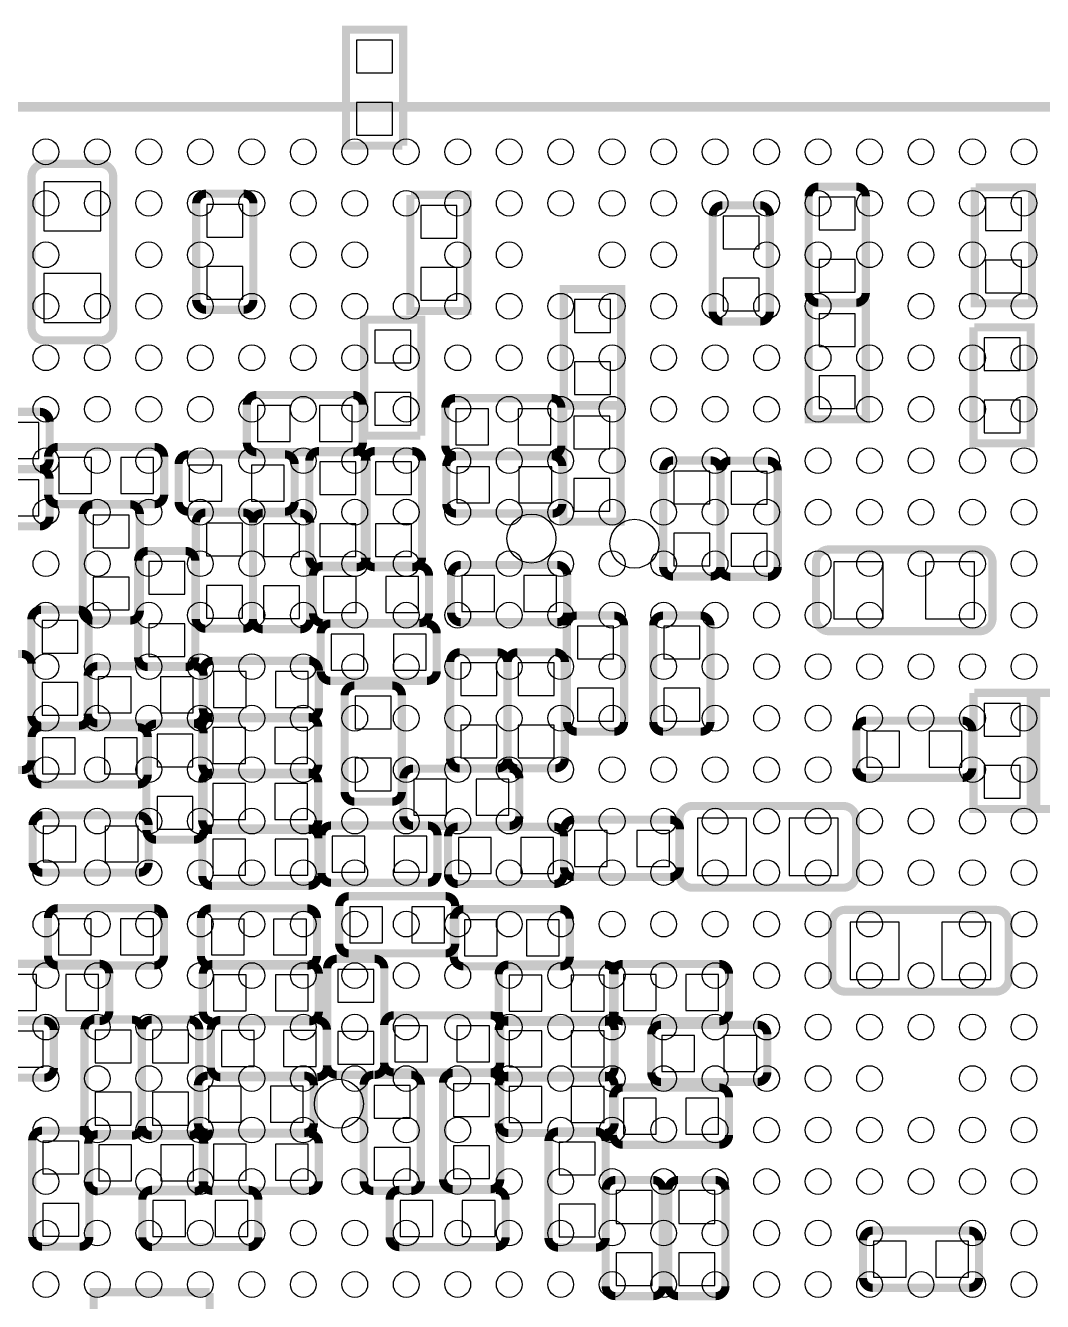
# Model space of a CAD drawing. Extents: x 0 to 70, y 0.5 to 55.5.
# Drawn here: x 28.96 to 44.76, y 19.44 to 39.26 of the extents above; entities that cross this region are included whole.
import ezdxf

# ---------------------------------------------------------------- set-up
doc = ezdxf.new("R2010")
doc.units = 0
for name, color, linetype in [('PG_SILKSCREEN_BOTTOM', 13, 'CONTINUOUS'), ('PG_SILKSCREEN_TOP', 253, 'CONTINUOUS'), ('PIN_BOTTOM', 13, 'CONTINUOUS'), ('PIN_TOP', 92, 'CONTINUOUS')]:
    doc.layers.add(name, color=color, linetype=linetype)

msp = doc.modelspace()

# ---------------------------------------------------------------- linework, layer by layer
at = {"layer": 'PG_SILKSCREEN_BOTTOM', "const_width": 0.127}
for points in [[(34.826677, 37.395302), (34.826677, 39.198702), (33.937677, 39.198702), (33.937677, 37.395302), (34.813977, 37.395302)], [(34.936684, 36.630991), (34.936684, 34.827591), (35.825684, 34.827591), (35.825684, 36.630991), (34.949384, 36.630991)], [(43.709031, 36.748923), (43.709031, 34.945523), (44.598031, 34.945523), (44.598031, 36.748923), (43.721731, 36.748923)], [(38.213182, 33.364322), (38.213182, 35.167722), (37.324182, 35.167722), (37.324182, 33.364322), (38.200482, 33.364322)], [(41.12707, 34.947555), (41.12707, 33.144155), (42.01607, 33.144155), (42.01607, 34.947555), (41.13977, 34.947555)], [(35.107905, 32.889114), (35.107905, 34.692514), (34.218905, 34.692514), (34.218905, 32.889114), (35.095205, 32.889114)], [(43.689016, 34.573464), (43.689016, 32.770064), (44.578016, 32.770064), (44.578016, 34.573464), (43.701716, 34.573464)], [(37.314175, 33.356347), (37.314175, 31.552947), (38.203175, 31.552947), (38.203175, 33.356347), (37.326875, 33.356347)], [(43.689016, 28.892957), (43.689016, 27.089557), (44.578016, 27.089557), (44.578016, 28.892957), (43.701716, 28.892957)], [(45.5549, 27.089557), (45.5549, 28.892957), (44.6659, 28.892957), (44.6659, 27.089557), (45.5422, 27.089557)], [(31.81952, 19.581343), (30.01612, 19.581343), (30.01612, 18.692343), (31.81952, 18.692343), (31.81952, 19.568643)]]:
    msp.add_lwpolyline(points, dxfattribs=at)
for points in [[(29.050691, 36.912804), (29.050691, 34.569603, 0.414215), (29.250691, 34.369604), (30.120692, 34.369604, 0.414203), (30.320691, 34.569603), (30.320691, 36.912804, 0.41421), (30.120692, 37.112804), (29.250691, 37.112804, 0.414222), (29.050691, 36.912804)], [(32.498843, 34.99546), (32.498843, 35.543947), (32.498843, 35.950347), (32.498843, 36.49886, 0.414218), (32.34883, 36.648847), (31.75983, 36.648847, 0.414188), (31.609843, 36.49886), (31.609843, 34.99546, 0.414207), (31.75983, 34.845447), (32.34883, 34.845447, 0.414237), (32.498843, 34.99546)], [(41.12707, 36.608944), (41.12707, 36.060431), (41.12707, 35.654031), (41.12707, 35.105543, 0.414251), (41.277083, 34.955531), (41.866083, 34.955531, 0.414204), (42.01607, 35.105543), (42.01607, 36.608944, 0.414174), (41.866083, 36.758931), (41.277083, 36.758931, 0.414221), (41.12707, 36.608944)], [(40.525217, 34.814078), (40.525217, 35.362591), (40.525217, 35.768991), (40.525217, 36.317479, 0.414244), (40.375205, 36.467491), (39.786204, 36.467491, 0.414211), (39.636217, 36.317479), (39.636217, 34.814078, 0.414181), (39.786204, 34.664091), (40.375205, 34.664091, 0.414214), (40.525217, 34.814078)], [(32.546544, 32.631913), (33.095032, 32.631913), (33.501432, 32.631913), (34.049945, 32.631913, 0.414187), (34.199932, 32.7819), (34.199932, 33.370901, 0.41421), (34.049945, 33.520913), (32.546544, 33.520913, 0.414238), (32.396532, 33.370901), (32.396532, 32.7819, 0.414215), (32.546544, 32.631913)], [(35.631247, 32.583374), (36.17976, 32.583374), (36.58616, 32.583374), (37.134648, 32.583374, 0.414214), (37.28466, 32.733386), (37.28466, 33.322387, 0.414214), (37.134648, 33.472374), (35.631247, 33.472374, 0.414193), (35.48126, 33.322387), (35.48126, 32.733386, 0.414164), (35.631247, 32.583374)], [(27.678507, 32.369811), (28.22702, 32.369811), (28.63342, 32.369811), (29.181908, 32.369811, 0.41422), (29.33192, 32.519798), (29.33192, 33.108798, 0.414239), (29.181908, 33.258811), (27.678507, 33.258811, 0.414205), (27.52852, 33.108798), (27.52852, 32.519798, 0.414186), (27.678507, 32.369811)], [(30.961889, 32.713676), (30.413376, 32.713676), (30.006976, 32.713676), (29.458488, 32.713676, 0.414206), (29.308476, 32.563689), (29.308476, 31.974688, 0.414241), (29.458488, 31.824676), (30.961889, 31.824676, 0.414218), (31.111876, 31.974688), (31.111876, 32.563689, 0.414183), (30.961889, 32.713676)], [(32.990561, 32.597598), (32.442074, 32.597598), (32.035674, 32.597598), (31.487161, 32.597598, 0.414214), (31.337174, 32.447586), (31.337174, 31.858585, 0.414177), (31.487161, 31.708598), (32.990561, 31.708598, 0.414211), (33.140574, 31.858585), (33.140574, 32.447586, 0.414248), (32.990561, 32.597598)], [(34.255964, 30.995747), (34.255964, 31.54426), (34.255964, 31.95066), (34.255964, 32.499148, 0.41424), (34.105952, 32.64916), (33.516951, 32.64916, 0.414201), (33.366964, 32.499148), (33.366964, 30.995747, 0.414185), (33.516951, 30.84576), (34.105952, 30.84576, 0.414223), (34.255964, 30.995747)], [(35.119894, 30.995747), (35.119894, 31.54426), (35.119894, 31.95066), (35.119894, 32.499148, 0.41423), (34.969882, 32.64916), (34.380881, 32.64916, 0.414212), (34.230894, 32.499148), (34.230894, 30.995747, 0.414195), (34.380881, 30.84576), (34.969882, 30.84576, 0.414213), (35.119894, 30.995747)], [(35.645928, 31.679896), (36.194441, 31.679896), (36.600841, 31.679896), (37.149329, 31.679896, 0.414207), (37.299341, 31.829883), (37.299341, 32.418884, 0.414237), (37.149329, 32.568896), (35.645928, 32.568896, 0.414218), (35.495941, 32.418884), (35.495941, 31.829883, 0.414188), (35.645928, 31.679896)], [(39.756309, 30.851094), (39.756309, 31.399582), (39.756309, 31.805982), (39.756309, 32.354469, 0.414258), (39.606296, 32.504482), (39.017296, 32.504482, 0.414216), (38.867309, 32.354469), (38.867309, 30.851094, 0.414216), (39.017296, 30.701082), (39.606296, 30.701082, 0.414258), (39.756309, 30.851094)], [(40.647569, 30.84637), (40.647569, 31.394857), (40.647569, 31.801257), (40.647569, 32.349745, 0.41422), (40.497582, 32.499757), (39.908582, 32.499757, 0.414254), (39.758569, 32.349745), (39.758569, 30.84637, 0.414254), (39.908582, 30.696357), (40.497582, 30.696357, 0.41422), (40.647569, 30.84637)], [(27.678507, 31.479998), (28.22702, 31.479998), (28.63342, 31.479998), (29.181908, 31.479998, 0.414246), (29.33192, 31.63001), (29.33192, 32.219011, 0.414213), (29.181908, 32.368998), (27.678507, 32.368998, 0.414179), (27.52852, 32.219011), (27.52852, 31.63001, 0.414212), (27.678507, 31.479998)], [(29.845356, 31.671082), (29.845356, 31.122595), (29.845356, 30.716195), (29.845356, 30.167682, 0.414186), (29.995343, 30.017695), (30.584343, 30.017695, 0.414214), (30.734356, 30.167682), (30.734356, 31.671082, 0.414239), (30.584343, 31.821095), (29.995343, 31.821095, 0.41421), (29.845356, 31.671082)], [(31.604102, 31.543473), (31.604102, 30.99496), (31.604102, 30.58856), (31.604102, 30.040072, 0.414235), (31.754115, 29.89006), (32.343115, 29.89006, 0.414207), (32.493102, 30.040072), (32.493102, 31.543473, 0.41419), (32.343115, 31.69346), (31.754115, 31.69346, 0.414218), (31.604102, 31.543473)], [(32.491629, 31.535853), (32.491629, 30.98734), (32.491629, 30.58094), (32.491629, 30.032452, 0.414201), (32.641616, 29.88244), (33.230617, 29.88244, 0.414241), (33.380629, 30.032452), (33.380629, 31.535853, 0.414224), (33.230617, 31.68584), (32.641616, 31.68584, 0.414184), (32.491629, 31.535853)], [(30.706949, 30.947868), (30.706949, 30.399355), (30.706949, 29.992955), (30.706949, 29.444467, 0.414204), (30.856936, 29.294455), (31.445937, 29.294455, 0.414244), (31.595949, 29.444467), (31.595949, 30.947868, 0.414221), (31.445937, 31.097855), (30.856936, 31.097855, 0.414181), (30.706949, 30.947868)], [(41.44198, 29.850969), (43.78518, 29.850969, 0.414214), (43.98518, 30.050969), (43.98518, 30.920969, 0.414211), (43.78518, 31.120969), (41.44198, 31.120969, 0.414211), (41.24198, 30.920969), (41.24198, 30.050969, 0.414214), (41.44198, 29.850969)], [(33.574634, 29.977537), (34.123122, 29.977537), (34.529522, 29.977537), (35.078035, 29.977537, 0.414207), (35.228022, 30.12755), (35.228022, 30.71655, 0.41417), (35.078035, 30.866537), (33.574634, 30.866537, 0.414218), (33.424622, 30.71655), (33.424622, 30.12755, 0.414255), (33.574634, 29.977537)], [(35.720503, 29.990567), (36.26899, 29.990567), (36.67539, 29.990567), (37.223903, 29.990567, 0.414213), (37.37389, 30.14058), (37.37389, 30.72958, 0.41417), (37.223903, 30.879567), (35.720503, 30.879567, 0.414212), (35.57049, 30.72958), (35.57049, 30.14058, 0.414255), (35.720503, 29.990567)], [(29.937761, 28.53116), (29.937761, 29.079647), (29.937761, 29.486047), (29.937761, 30.03456, 0.414183), (29.787774, 30.184547), (29.198773, 30.184547, 0.414215), (29.048761, 30.03456), (29.048761, 28.53116, 0.414242), (29.198773, 28.381147), (29.787774, 28.381147, 0.41421), (29.937761, 28.53116)], [(37.370563, 29.943882), (37.370563, 29.395369), (37.370563, 28.988969), (37.370563, 28.440482, 0.414256), (37.520575, 28.290469), (38.109576, 28.290469, 0.414213), (38.259563, 28.440482), (38.259563, 29.943882, 0.414169), (38.109576, 30.093869), (37.520575, 30.093869, 0.414212), (37.370563, 29.943882)], [(39.601572, 28.440456), (39.601572, 28.988969), (39.601572, 29.395369), (39.601572, 29.943857, 0.414254), (39.451559, 30.093869), (38.862559, 30.093869, 0.414207), (38.712572, 29.943857), (38.712572, 28.440456, 0.41417), (38.862559, 28.290469), (39.451559, 28.290469, 0.414217), (39.601572, 28.440456)], [(35.19772, 29.969003), (34.649207, 29.969003), (34.242807, 29.969003), (33.694319, 29.969003, 0.414255), (33.544307, 29.81899), (33.544307, 29.22999, 0.414214), (33.694319, 29.080003), (35.19772, 29.080003, 0.41417), (35.347707, 29.22999), (35.347707, 29.81899, 0.414211), (35.19772, 29.969003)], [(29.050869, 27.84409), (29.050869, 28.392603), (29.050869, 28.799003), (29.050869, 29.34749, 0.414211), (28.900882, 29.497503), (28.311881, 29.497503, 0.41423), (28.161869, 29.34749), (28.161869, 27.84409, 0.414213), (28.311881, 27.694103), (28.900882, 27.694103, 0.414195), (29.050869, 27.84409)], [(35.55586, 29.373449), (35.55586, 28.824936), (35.55586, 28.418536), (35.55586, 27.870048, 0.414247), (35.705872, 27.720036), (36.294873, 27.720036, 0.414222), (36.44486, 27.870048), (36.44486, 29.373449, 0.414178), (36.294873, 29.523436), (35.705872, 29.523436, 0.414203), (35.55586, 29.373449)], [(36.450702, 29.373449), (36.450702, 28.824936), (36.450702, 28.418536), (36.450702, 27.870048, 0.414249), (36.600714, 27.720036), (37.189715, 27.720036, 0.41422), (37.339702, 27.870048), (37.339702, 29.373449, 0.414176), (37.189715, 29.523436), (36.600714, 29.523436, 0.414205), (36.450702, 29.373449)], [(30.073905, 28.419146), (30.622418, 28.419146), (31.028818, 28.419146), (31.577305, 28.419146, 0.414214), (31.727318, 28.569133), (31.727318, 29.158133, 0.414233), (31.577305, 29.308146), (30.073905, 29.308146, 0.414211), (29.923918, 29.158133), (29.923918, 28.569133, 0.414192), (30.073905, 28.419146)], [(31.863055, 28.500502), (32.411568, 28.500502), (32.817968, 28.500502), (33.366456, 28.500502, 0.414252), (33.516468, 28.650514), (33.516468, 29.239515, 0.41421), (33.366456, 29.389502), (31.863055, 29.389502, 0.414172), (31.713068, 29.239515), (31.713068, 28.650514, 0.414215), (31.863055, 28.500502)], [(33.917128, 28.856838), (33.917128, 28.308351), (33.917128, 27.901951), (33.917128, 27.353438, 0.414212), (34.06714, 27.203451), (34.656141, 27.203451, 0.414174), (34.806128, 27.353438), (34.806128, 28.856838, 0.414212), (34.656141, 29.006851), (34.06714, 29.006851, 0.414255), (33.917128, 28.856838)], [(31.853048, 27.628977), (32.401561, 27.628977), (32.807961, 27.628977), (33.356448, 27.628977, 0.414215), (33.506461, 27.778964), (33.506461, 28.367965, 0.414247), (33.356448, 28.517977), (31.853048, 28.517977, 0.41421), (31.703061, 28.367965), (31.703061, 27.778964, 0.414178), (31.853048, 27.628977)], [(29.203929, 27.470202), (29.752442, 27.470202), (30.158842, 27.470202), (30.70733, 27.470202, 0.414216), (30.857342, 27.620189), (30.857342, 28.209189, 0.414246), (30.70733, 28.359202), (29.203929, 28.359202, 0.414209), (29.053942, 28.209189), (29.053942, 27.620189, 0.414178), (29.203929, 27.470202)], [(31.725057, 26.761186), (31.725057, 27.309699), (31.725057, 27.716099), (31.725057, 28.264587, 0.414249), (31.575045, 28.414599), (30.986044, 28.414599, 0.414208), (30.836057, 28.264587), (30.836057, 26.761186, 0.414176), (30.986044, 26.611199), (31.575045, 26.611199, 0.414216), (31.725057, 26.761186)], [(42.017544, 27.572564), (42.566057, 27.572564), (42.972457, 27.572564), (43.520944, 27.572564, 0.414248), (43.670957, 27.722576), (43.670957, 28.311577, 0.414224), (43.520944, 28.461564), (42.017544, 28.461564, 0.414177), (41.867557, 28.311577), (41.867557, 27.722576, 0.414201), (42.017544, 27.572564)], [(34.978315, 26.827074), (35.526828, 26.827074), (35.933228, 26.827074), (36.481715, 26.827074, 0.414209), (36.631728, 26.977061), (36.631728, 27.566061, 0.414253), (36.481715, 27.716074), (34.978315, 27.716074, 0.414216), (34.828328, 27.566061), (34.828328, 26.977061, 0.414172), (34.978315, 26.827074)], [(31.853048, 26.762481), (32.401561, 26.762481), (32.807961, 26.762481), (33.356448, 26.762481, 0.41424), (33.506461, 26.912494), (33.506461, 27.501494, 0.414222), (33.356448, 27.651481), (31.853048, 27.651481, 0.414185), (31.703061, 27.501494), (31.703061, 26.912494, 0.414203), (31.853048, 26.762481)], [(39.321384, 25.865125), (41.664585, 25.865125, 0.414221), (41.864585, 26.065124), (41.864585, 26.935125, 0.414198), (41.664585, 27.135125), (39.321384, 27.135125, 0.414204), (39.121385, 26.935125), (39.121385, 26.065124, 0.414227), (39.321384, 25.865125)], [(30.720868, 26.988872), (30.172355, 26.988872), (29.765955, 26.988872), (29.217468, 26.988872, 0.414236), (29.067455, 26.838859), (29.067455, 26.249859, 0.414211), (29.217468, 26.099872), (30.720868, 26.099872, 0.414188), (30.870855, 26.249859), (30.870855, 26.838859, 0.414214), (30.720868, 26.988872)], [(38.979221, 26.921536), (38.430733, 26.921536), (38.024333, 26.921536), (37.47582, 26.921536, 0.414215), (37.325833, 26.771524), (37.325833, 26.182523, 0.414187), (37.47582, 26.032536), (38.979221, 26.032536, 0.41421), (39.129233, 26.182523), (39.129233, 26.771524, 0.414238), (38.979221, 26.921536)], [(31.855131, 25.895503), (32.403618, 25.895503), (32.810018, 25.895503), (33.358531, 25.895503, 0.414164), (33.508518, 26.045516), (33.508518, 26.634516, 0.414183), (33.358531, 26.784503), (31.855131, 26.784503, 0.414224), (31.705118, 26.634516), (31.705118, 26.045516, 0.414214), (31.855131, 25.895503)], [(33.706486, 25.942569), (34.254973, 25.942569), (34.661373, 25.942569), (35.209886, 25.942569, 0.414203), (35.359873, 26.092582), (35.359873, 26.681582, 0.414175), (35.209886, 26.831569), (33.706486, 26.831569, 0.414222), (33.556473, 26.681582), (33.556473, 26.092582, 0.41425), (33.706486, 25.942569)], [(37.176481, 26.812697), (36.627968, 26.812697), (36.221568, 26.812697), (35.673081, 26.812697, 0.414212), (35.523068, 26.66271), (35.523068, 26.07371, 0.41425), (35.673081, 25.923697), (37.176481, 25.923697, 0.414213), (37.326468, 26.07371), (37.326468, 26.66271, 0.414175), (37.176481, 26.812697)], [(35.485197, 25.733705), (34.936684, 25.733705), (34.530284, 25.733705), (33.981796, 25.733705, 0.414255), (33.831784, 25.583693), (33.831784, 24.994692, 0.414207), (33.981796, 24.844705), (35.485197, 24.844705, 0.41417), (35.635184, 24.994692), (35.635184, 25.583693, 0.414218), (35.485197, 25.733705)], [(30.959069, 25.546787), (30.410556, 25.546787), (30.004156, 25.546787), (29.455669, 25.546787, 0.414202), (29.305656, 25.3968), (29.305656, 24.807799, 0.414246), (29.455669, 24.657787), (30.959069, 24.657787, 0.414223), (31.109056, 24.807799), (31.109056, 25.3968, 0.414179), (30.959069, 25.546787)], [(31.833236, 24.655297), (32.381749, 24.655297), (32.788149, 24.655297), (33.336636, 24.655297, 0.414203), (33.486649, 24.805284), (33.486649, 25.394285, 0.414244), (33.336636, 25.544297), (31.833236, 25.544297, 0.414222), (31.683249, 25.394285), (31.683249, 24.805284, 0.414181), (31.833236, 24.655297)], [(35.762717, 24.643334), (36.31123, 24.643334), (36.71763, 24.643334), (37.266118, 24.643334, 0.414237), (37.41613, 24.793346), (37.41613, 25.382347, 0.41422), (37.266118, 25.532334), (35.762717, 25.532334, 0.414188), (35.61273, 25.382347), (35.61273, 24.793346, 0.414205), (35.762717, 24.643334)], [(41.693516, 24.25126), (44.036717, 24.25126, 0.414228), (44.236716, 24.451259), (44.236716, 25.32126, 0.414212), (44.036717, 25.52126), (41.693516, 25.52126, 0.414197), (41.493516, 25.32126), (41.493516, 24.451259, 0.414213), (41.693516, 24.25126)], [(33.644484, 24.611127), (33.644484, 24.062639), (33.644484, 23.656239), (33.644484, 23.107726, 0.414203), (33.794497, 22.957739), (34.383497, 22.957739, 0.414174), (34.533484, 23.107726), (34.533484, 24.611127, 0.414222), (34.383497, 24.761139), (33.794497, 24.761139, 0.414251), (33.644484, 24.611127)], [(28.605404, 23.793729), (29.153917, 23.793729), (29.560317, 23.793729), (30.108804, 23.793729, 0.414248), (30.258817, 23.943742), (30.258817, 24.532717, 0.414248), (30.108804, 24.682729), (28.605404, 24.682729, 0.414226), (28.455417, 24.532717), (28.455417, 23.943742, 0.414227), (28.605404, 23.793729)], [(33.366278, 24.67864), (32.817765, 24.67864), (32.411365, 24.67864), (31.862878, 24.67864, 0.414238), (31.712865, 24.528628), (31.712865, 23.939627, 0.414209), (31.862878, 23.78964), (33.366278, 23.78964, 0.414187), (33.516265, 23.939627), (33.516265, 24.528628, 0.414216), (33.366278, 24.67864)], [(36.459287, 23.782122), (37.0078, 23.782122), (37.4142, 23.782122), (37.962688, 23.782122, 0.41425), (38.1127, 23.932134), (38.1127, 24.521135, 0.414205), (37.962688, 24.671122), (36.459287, 24.671122, 0.414175), (36.3093, 24.521135), (36.3093, 23.932134, 0.41422), (36.459287, 23.782122)], [(38.237287, 23.791621), (38.7858, 23.791621), (39.1922, 23.791621), (39.740688, 23.791621, 0.41421), (39.8907, 23.941608), (39.8907, 24.530609, 0.414232), (39.740688, 24.680621), (38.237287, 24.680621, 0.414215), (38.0873, 24.530609), (38.0873, 23.941608, 0.414193), (38.237287, 23.791621)], [(29.247871, 23.80234), (28.699358, 23.80234), (28.292958, 23.80234), (27.744471, 23.80234, 0.414245), (27.594458, 23.652328), (27.594458, 23.063327, 0.414197), (27.744471, 22.91334), (29.247871, 22.91334, 0.41418), (29.397858, 23.063327), (29.397858, 23.652328, 0.414228), (29.247871, 23.80234)], [(29.874362, 23.666425), (29.874362, 23.117912), (29.874362, 22.711512), (29.874362, 22.163024, 0.414207), (30.024349, 22.013012), (30.61335, 22.013012, 0.414241), (30.763362, 22.163024), (30.763362, 23.666425, 0.414218), (30.61335, 23.816412), (30.024349, 23.816412, 0.414184), (29.874362, 23.666425)], [(30.76768, 23.666425), (30.76768, 23.117912), (30.76768, 22.711512), (30.76768, 22.163024, 0.414213), (30.917667, 22.013012), (31.506668, 22.013012, 0.414234), (31.65668, 22.163024), (31.65668, 23.666425, 0.414212), (31.506668, 23.816412), (30.917667, 23.816412, 0.41419), (30.76768, 23.666425)], [(31.986804, 22.921773), (32.535317, 22.921773), (32.941717, 22.921773), (33.490205, 22.921773, 0.414208), (33.640217, 23.07176), (33.640217, 23.66076, 0.414239), (33.490205, 23.810773), (31.986804, 23.810773, 0.414217), (31.836817, 23.66076), (31.836817, 23.07176, 0.414186), (31.986804, 22.921773)], [(36.18451, 23.883468), (35.635997, 23.883468), (35.229597, 23.883468), (34.681109, 23.883468, 0.414244), (34.531097, 23.733455), (34.531097, 23.144455, 0.41421), (34.681109, 22.994468), (36.18451, 22.994468, 0.41418), (36.334497, 23.144455), (36.334497, 23.733455, 0.414214), (36.18451, 23.883468)], [(36.459287, 22.917582), (37.0078, 22.917582), (37.4142, 22.917582), (37.962688, 22.917582, 0.414208), (38.1127, 23.067569), (38.1127, 23.656569, 0.414247), (37.962688, 23.806582), (36.459287, 23.806582, 0.414217), (36.3093, 23.656569), (36.3093, 23.067569, 0.414178), (36.459287, 22.917582)], [(38.831469, 22.847046), (39.379957, 22.847046), (39.786357, 22.847046), (40.334844, 22.847046, 0.414262), (40.484857, 22.997058), (40.484857, 23.586034, 0.414262), (40.334844, 23.736046), (38.831469, 23.736046, 0.414262), (38.681457, 23.586034), (38.681457, 22.997058, 0.414262), (38.831469, 22.847046)], [(31.785687, 22.056141), (32.3342, 22.056141), (32.7406, 22.056141), (33.289088, 22.056141, 0.414236), (33.4391, 22.206153), (33.4391, 22.795154, 0.414205), (33.289088, 22.945141), (31.785687, 22.945141, 0.414188), (31.6357, 22.795154), (31.6357, 22.206153, 0.41422), (31.785687, 22.056141)], [(35.101809, 21.304326), (35.101809, 21.852839), (35.101809, 22.259239), (35.101809, 22.807727, 0.41424), (34.951797, 22.957739), (34.362796, 22.957739, 0.414215), (34.212809, 22.807727), (34.212809, 21.304326, 0.414185), (34.362796, 21.154339), (34.951797, 21.154339, 0.41421), (35.101809, 21.304326)], [(35.445624, 22.835692), (35.445624, 22.287179), (35.445624, 21.880779), (35.445624, 21.332292, 0.414213), (35.595611, 21.182279), (36.184611, 21.182279, 0.414241), (36.334624, 21.332292), (36.334624, 22.835692, 0.414212), (36.184611, 22.985679), (35.595611, 22.985679, 0.414183), (35.445624, 22.835692)], [(36.459287, 22.053448), (37.0078, 22.053448), (37.4142, 22.053448), (37.962688, 22.053448, 0.414244), (38.1127, 22.203461), (38.1127, 22.792461, 0.41421), (37.962688, 22.942448), (36.459287, 22.942448, 0.41418), (36.3093, 22.792461), (36.3093, 22.203461, 0.414214), (36.459287, 22.053448)], [(38.237287, 21.87161), (38.7858, 21.87161), (39.1922, 21.87161), (39.740688, 21.87161, 0.414197), (39.8907, 22.021597), (39.8907, 22.610597, 0.414244), (39.740688, 22.76061), (38.237287, 22.76061, 0.414227), (38.0873, 22.610597), (38.0873, 22.021597, 0.41418), (38.237287, 21.87161)], [(29.061334, 21.940291), (29.061334, 21.391778), (29.061334, 20.985378), (29.061334, 20.436891, 0.414208), (29.211321, 20.286878), (29.800321, 20.286878, 0.414234), (29.950334, 20.436891), (29.950334, 21.940291, 0.414217), (29.800321, 22.090278), (29.211321, 22.090278, 0.414191), (29.061334, 21.940291)], [(31.584621, 22.036227), (31.036108, 22.036227), (30.629708, 22.036227), (30.08122, 22.036227, 0.414241), (29.931208, 21.886215), (29.931208, 21.297214, 0.414221), (30.08122, 21.147227), (31.584621, 21.147227, 0.414184), (31.734608, 21.297214), (31.734608, 21.886215, 0.414204), (31.584621, 22.036227)], [(31.861887, 21.154746), (32.4104, 21.154746), (32.8168, 21.154746), (33.365288, 21.154746, 0.414206), (33.5153, 21.304733), (33.5153, 21.893733, 0.414236), (33.365288, 22.043746), (31.861887, 22.043746, 0.414219), (31.7119, 21.893733), (31.7119, 21.304733, 0.414189), (31.861887, 21.154746)], [(37.083975, 21.928099), (37.083975, 21.379586), (37.083975, 20.973186), (37.083975, 20.424699, 0.414243), (37.233987, 20.274686), (37.822988, 20.274686, 0.414198), (37.972975, 20.424699), (37.972975, 21.928099, 0.414182), (37.822988, 22.078086), (37.233987, 22.078086, 0.414226), (37.083975, 21.928099)], [(30.922112, 20.2819), (31.4706, 20.2819), (31.877, 20.2819), (32.425488, 20.2819, 0.414262), (32.5755, 20.431912), (32.5755, 21.020888, 0.414262), (32.425488, 21.1709), (30.922112, 21.1709, 0.414262), (30.7721, 21.020888), (30.7721, 20.431912, 0.414262), (30.922112, 20.2819)], [(34.765285, 20.28124), (35.313772, 20.28124), (35.720172, 20.28124), (36.26866, 20.28124, 0.414262), (36.418672, 20.431252), (36.418672, 21.020227, 0.414262), (36.26866, 21.17024), (34.765285, 21.17024, 0.414262), (34.615272, 21.020227), (34.615272, 20.431252, 0.414262), (34.765285, 20.28124)], [(37.973254, 21.173288), (37.973254, 20.6248), (37.973254, 20.2184), (37.973254, 19.669912, 0.414262), (38.123266, 19.5199), (38.712242, 19.5199, 0.414262), (38.862254, 19.669912), (38.862254, 21.173288, 0.414262), (38.712242, 21.3233), (38.123266, 21.3233, 0.414262), (37.973254, 21.173288)], [(38.945642, 21.173313), (38.945642, 20.6248), (38.945642, 20.2184), (38.945642, 19.669912, 0.414233), (39.095655, 19.5199), (39.684655, 19.5199, 0.414209), (39.834642, 19.669912), (39.834642, 21.173313, 0.414192), (39.684655, 21.3233), (39.095655, 21.3233, 0.414216), (38.945642, 21.173313)], [(42.12209, 19.64911), (42.670578, 19.64911), (43.076978, 19.64911), (43.625465, 19.64911, 0.414252), (43.775478, 19.799122), (43.775478, 20.388123, 0.414223), (43.625465, 20.53811), (42.12209, 20.53811, 0.414223), (41.972078, 20.388123), (41.972078, 19.799122, 0.414252), (42.12209, 19.64911)]]:
    msp.add_lwpolyline(points, format="xyb", dxfattribs=at)
at = {"layer": 'PG_SILKSCREEN_TOP', "const_width": 0.150012}
msp.add_lwpolyline([(45.174205, 38.000102), (22.1742, 38.000102), (22.1742, 15.000097), (45.174205, 15.000097), (45.174205, 38.000102)], dxfattribs=at)
at = {"layer": 'PIN_BOTTOM'}
for points in [[(34.102777, 38.525602), (34.661577, 38.525602), (34.661577, 39.033602), (34.102777, 39.033602)], [(34.102777, 37.560402), (34.661577, 37.560402), (34.661577, 38.068402), (34.102777, 38.068402)], [(30.130191, 36.833404), (29.241191, 36.833404), (29.241191, 36.071404), (30.130191, 36.071404)], [(31.774943, 35.975747), (32.333743, 35.975747), (32.333743, 36.483747), (31.774943, 36.483747)], [(41.85097, 36.593831), (41.29217, 36.593831), (41.29217, 36.085831), (41.85097, 36.085831)], [(44.432931, 36.583823), (43.874131, 36.583823), (43.874131, 36.075823), (44.432931, 36.075823)], [(35.660584, 36.465891), (35.101784, 36.465891), (35.101784, 35.957891), (35.660584, 35.957891)], [(39.801317, 35.794391), (40.360117, 35.794391), (40.360117, 36.302391), (39.801317, 36.302391)], [(31.774943, 35.010547), (32.333743, 35.010547), (32.333743, 35.518547), (31.774943, 35.518547)], [(35.660584, 35.500691), (35.101784, 35.500691), (35.101784, 34.992691), (35.660584, 34.992691)], [(41.85097, 35.628631), (41.29217, 35.628631), (41.29217, 35.120631), (41.85097, 35.120631)], [(44.432931, 35.618623), (43.874131, 35.618623), (43.874131, 35.110623), (44.432931, 35.110623)], [(30.130191, 35.411004), (29.241191, 35.411004), (29.241191, 34.649004), (30.130191, 34.649004)], [(39.801317, 34.829191), (40.360117, 34.829191), (40.360117, 35.337191), (39.801317, 35.337191)], [(37.489282, 34.494622), (38.048082, 34.494622), (38.048082, 35.002622), (37.489282, 35.002622)], [(41.85097, 34.782455), (41.29217, 34.782455), (41.29217, 34.274455), (41.85097, 34.274455)], [(34.384005, 34.019414), (34.942805, 34.019414), (34.942805, 34.527414), (34.384005, 34.527414)], [(44.412916, 34.408364), (43.854116, 34.408364), (43.854116, 33.900364), (44.412916, 33.900364)], [(37.489282, 33.529422), (38.048082, 33.529422), (38.048082, 34.037422), (37.489282, 34.037422)], [(41.85097, 33.817255), (41.29217, 33.817255), (41.29217, 33.309255), (41.85097, 33.309255)], [(34.384005, 33.054214), (34.942805, 33.054214), (34.942805, 33.562214), (34.384005, 33.562214)], [(32.561632, 33.355813), (32.561632, 32.797013), (33.069632, 32.797013), (33.069632, 33.355813)], [(33.526832, 33.355813), (33.526832, 32.797013), (34.034832, 32.797013), (34.034832, 33.355813)], [(44.412916, 33.443164), (43.854116, 33.443164), (43.854116, 32.935164), (44.412916, 32.935164)], [(35.64636, 33.307274), (35.64636, 32.748474), (36.15436, 32.748474), (36.15436, 33.307274)], [(36.61156, 33.307274), (36.61156, 32.748474), (37.11956, 32.748474), (37.11956, 33.307274)], [(38.038075, 33.191247), (37.479275, 33.191247), (37.479275, 32.683247), (38.038075, 32.683247)], [(28.65882, 33.093711), (28.65882, 32.534911), (29.16682, 32.534911), (29.16682, 33.093711)], [(29.981576, 31.989776), (29.981576, 32.548576), (29.473576, 32.548576), (29.473576, 31.989776)], [(30.946776, 31.989776), (30.946776, 32.548576), (30.438776, 32.548576), (30.438776, 31.989776)], [(32.010274, 31.873698), (32.010274, 32.432498), (31.502274, 32.432498), (31.502274, 31.873698)], [(32.975474, 31.873698), (32.975474, 32.432498), (32.467474, 32.432498), (32.467474, 31.873698)], [(33.532064, 31.97606), (34.090864, 31.97606), (34.090864, 32.48406), (33.532064, 32.48406)], [(34.395994, 31.97606), (34.954794, 31.97606), (34.954794, 32.48406), (34.395994, 32.48406)], [(35.661041, 32.403796), (35.661041, 31.844996), (36.169041, 31.844996), (36.169041, 32.403796)], [(36.626241, 32.403796), (36.626241, 31.844996), (37.134241, 31.844996), (37.134241, 32.403796)], [(39.032409, 31.831382), (39.591209, 31.831382), (39.591209, 32.339382), (39.032409, 32.339382)], [(39.923669, 31.826657), (40.482469, 31.826657), (40.482469, 32.334657), (39.923669, 32.334657)], [(28.65882, 32.203898), (28.65882, 31.645098), (29.16682, 31.645098), (29.16682, 32.203898)], [(38.038075, 32.226047), (37.479275, 32.226047), (37.479275, 31.718047), (38.038075, 31.718047)], [(30.569256, 31.655995), (30.010456, 31.655995), (30.010456, 31.147995), (30.569256, 31.147995)], [(32.328002, 31.52836), (31.769202, 31.52836), (31.769202, 31.02036), (32.328002, 31.02036)], [(33.215529, 31.52074), (32.656729, 31.52074), (32.656729, 31.01274), (33.215529, 31.01274)], [(33.532064, 31.01086), (34.090864, 31.01086), (34.090864, 31.51886), (33.532064, 31.51886)], [(34.395994, 31.01086), (34.954794, 31.01086), (34.954794, 31.51886), (34.395994, 31.51886)], [(39.032409, 30.866182), (39.591209, 30.866182), (39.591209, 31.374182), (39.032409, 31.374182)], [(39.923669, 30.861457), (40.482469, 30.861457), (40.482469, 31.369457), (39.923669, 31.369457)], [(31.430849, 30.932755), (30.872049, 30.932755), (30.872049, 30.424755), (31.430849, 30.424755)], [(41.52138, 30.930469), (41.52138, 30.041469), (42.28338, 30.041469), (42.28338, 30.930469)], [(42.94378, 30.930469), (42.94378, 30.041469), (43.70578, 30.041469), (43.70578, 30.930469)], [(30.569256, 30.690795), (30.010456, 30.690795), (30.010456, 30.182795), (30.569256, 30.182795)], [(32.328002, 30.56316), (31.769202, 30.56316), (31.769202, 30.05516), (32.328002, 30.05516)], [(33.215529, 30.55554), (32.656729, 30.55554), (32.656729, 30.04754), (33.215529, 30.04754)], [(33.589722, 30.701437), (33.589722, 30.142637), (34.097722, 30.142637), (34.097722, 30.701437)], [(34.554922, 30.701437), (34.554922, 30.142637), (35.062922, 30.142637), (35.062922, 30.701437)], [(35.73559, 30.714467), (35.73559, 30.155667), (36.24359, 30.155667), (36.24359, 30.714467)], [(36.70079, 30.714467), (36.70079, 30.155667), (37.20879, 30.155667), (37.20879, 30.714467)], [(29.213861, 29.511447), (29.772661, 29.511447), (29.772661, 30.019447), (29.213861, 30.019447)], [(31.430849, 29.967555), (30.872049, 29.967555), (30.872049, 29.459555), (31.430849, 29.459555)], [(34.217407, 29.245103), (34.217407, 29.803903), (33.709407, 29.803903), (33.709407, 29.245103)], [(35.182607, 29.245103), (35.182607, 29.803903), (34.674607, 29.803903), (34.674607, 29.245103)], [(38.094463, 29.928769), (37.535663, 29.928769), (37.535663, 29.420769), (38.094463, 29.420769)], [(38.877672, 29.420769), (39.436472, 29.420769), (39.436472, 29.928769), (38.877672, 29.928769)], [(36.27976, 29.358336), (35.72096, 29.358336), (35.72096, 28.850336), (36.27976, 28.850336)], [(37.174602, 29.358336), (36.615802, 29.358336), (36.615802, 28.850336), (37.174602, 28.850336)], [(31.878168, 29.224402), (31.878168, 28.665602), (32.386168, 28.665602), (32.386168, 29.224402)], [(32.843368, 29.224402), (32.843368, 28.665602), (33.351368, 28.665602), (33.351368, 29.224402)], [(29.213861, 28.546247), (29.772661, 28.546247), (29.772661, 29.054247), (29.213861, 29.054247)], [(30.089018, 29.143046), (30.089018, 28.584246), (30.597018, 28.584246), (30.597018, 29.143046)], [(31.054218, 29.143046), (31.054218, 28.584246), (31.562218, 28.584246), (31.562218, 29.143046)], [(38.094463, 28.963569), (37.535663, 28.963569), (37.535663, 28.455569), (38.094463, 28.455569)], [(38.877672, 28.455569), (39.436472, 28.455569), (39.436472, 28.963569), (38.877672, 28.963569)], [(34.641028, 28.841751), (34.082228, 28.841751), (34.082228, 28.333751), (34.641028, 28.333751)], [(44.412916, 28.727857), (43.854116, 28.727857), (43.854116, 28.219857), (44.412916, 28.219857)], [(31.868161, 28.352877), (31.868161, 27.794077), (32.376161, 27.794077), (32.376161, 28.352877)], [(32.833361, 28.352877), (32.833361, 27.794077), (33.341361, 27.794077), (33.341361, 28.352877)], [(36.27976, 28.393136), (35.72096, 28.393136), (35.72096, 27.885136), (36.27976, 27.885136)], [(37.174602, 28.393136), (36.615802, 28.393136), (36.615802, 27.885136), (37.174602, 27.885136)], [(29.219042, 28.194102), (29.219042, 27.635302), (29.727042, 27.635302), (29.727042, 28.194102)], [(30.184242, 28.194102), (30.184242, 27.635302), (30.692242, 27.635302), (30.692242, 28.194102)], [(31.001157, 27.741499), (31.559957, 27.741499), (31.559957, 28.249499), (31.001157, 28.249499)], [(42.032657, 28.296464), (42.032657, 27.737664), (42.540657, 27.737664), (42.540657, 28.296464)], [(42.997857, 28.296464), (42.997857, 27.737664), (43.505857, 27.737664), (43.505857, 28.296464)], [(34.641028, 27.876551), (34.082228, 27.876551), (34.082228, 27.368551), (34.641028, 27.368551)], [(44.412916, 27.762657), (43.854116, 27.762657), (43.854116, 27.254657), (44.412916, 27.254657)], [(31.868161, 27.486381), (31.868161, 26.927581), (32.376161, 26.927581), (32.376161, 27.486381)], [(32.833361, 27.486381), (32.833361, 26.927581), (33.341361, 26.927581), (33.341361, 27.486381)], [(34.993428, 27.550974), (34.993428, 26.992174), (35.501428, 26.992174), (35.501428, 27.550974)], [(35.958628, 27.550974), (35.958628, 26.992174), (36.466628, 26.992174), (36.466628, 27.550974)], [(31.001157, 26.776299), (31.559957, 26.776299), (31.559957, 27.284299), (31.001157, 27.284299)], [(29.740555, 26.264972), (29.740555, 26.823772), (29.232555, 26.823772), (29.232555, 26.264972)], [(30.705755, 26.264972), (30.705755, 26.823772), (30.197755, 26.823772), (30.197755, 26.264972)], [(39.400785, 26.944625), (39.400785, 26.055625), (40.162785, 26.055625), (40.162785, 26.944625)], [(40.823185, 26.944625), (40.823185, 26.055625), (41.585185, 26.055625), (41.585185, 26.944625)], [(31.870218, 26.619403), (31.870218, 26.060603), (32.378218, 26.060603), (32.378218, 26.619403)], [(32.835418, 26.619403), (32.835418, 26.060603), (33.343418, 26.060603), (33.343418, 26.619403)], [(33.721573, 26.666469), (33.721573, 26.107669), (34.229573, 26.107669), (34.229573, 26.666469)], [(34.686773, 26.666469), (34.686773, 26.107669), (35.194773, 26.107669), (35.194773, 26.666469)], [(36.196168, 26.088797), (36.196168, 26.647597), (35.688168, 26.647597), (35.688168, 26.088797)], [(37.161368, 26.088797), (37.161368, 26.647597), (36.653368, 26.647597), (36.653368, 26.088797)], [(37.998933, 26.197636), (37.998933, 26.756436), (37.490933, 26.756436), (37.490933, 26.197636)], [(38.964133, 26.197636), (38.964133, 26.756436), (38.456133, 26.756436), (38.456133, 26.197636)], [(29.978756, 24.822887), (29.978756, 25.381687), (29.470756, 25.381687), (29.470756, 24.822887)], [(30.943956, 24.822887), (30.943956, 25.381687), (30.435956, 25.381687), (30.435956, 24.822887)], [(31.848349, 25.379197), (31.848349, 24.820397), (32.356349, 24.820397), (32.356349, 25.379197)], [(32.813549, 25.379197), (32.813549, 24.820397), (33.321549, 24.820397), (33.321549, 25.379197)], [(34.504884, 25.009805), (34.504884, 25.568605), (33.996884, 25.568605), (33.996884, 25.009805)], [(35.470084, 25.009805), (35.470084, 25.568605), (34.962084, 25.568605), (34.962084, 25.009805)], [(35.77783, 25.367234), (35.77783, 24.808434), (36.28583, 24.808434), (36.28583, 25.367234)], [(36.74303, 25.367234), (36.74303, 24.808434), (37.25103, 24.808434), (37.25103, 25.367234)], [(41.772916, 25.33076), (41.772916, 24.44176), (42.534916, 24.44176), (42.534916, 25.33076)], [(43.195316, 25.33076), (43.195316, 24.44176), (43.957316, 24.44176), (43.957316, 25.33076)], [(34.368384, 24.596039), (33.809584, 24.596039), (33.809584, 24.088039), (34.368384, 24.088039)], [(28.620517, 24.517629), (28.620517, 23.958829), (29.128517, 23.958829), (29.128517, 24.517629)], [(29.585717, 24.517629), (29.585717, 23.958829), (30.093717, 23.958829), (30.093717, 24.517629)], [(32.385965, 23.95474), (32.385965, 24.51354), (31.877965, 24.51354), (31.877965, 23.95474)], [(33.351165, 23.95474), (33.351165, 24.51354), (32.843165, 24.51354), (32.843165, 23.95474)], [(36.4744, 24.506022), (36.4744, 23.947222), (36.9824, 23.947222), (36.9824, 24.506022)], [(37.4396, 24.506022), (37.4396, 23.947222), (37.9476, 23.947222), (37.9476, 24.506022)], [(38.2524, 24.515521), (38.2524, 23.956721), (38.7604, 23.956721), (38.7604, 24.515521)], [(39.2176, 24.515521), (39.2176, 23.956721), (39.7256, 23.956721), (39.7256, 24.515521)], [(29.232758, 23.07844), (29.232758, 23.63724), (28.724758, 23.63724), (28.724758, 23.07844)], [(30.598262, 23.651312), (30.039462, 23.651312), (30.039462, 23.143312), (30.598262, 23.143312)], [(31.49158, 23.651312), (30.93278, 23.651312), (30.93278, 23.143312), (31.49158, 23.143312)], [(32.001917, 23.645673), (32.001917, 23.086873), (32.509917, 23.086873), (32.509917, 23.645673)], [(32.967117, 23.645673), (32.967117, 23.086873), (33.475117, 23.086873), (33.475117, 23.645673)], [(34.368384, 23.630839), (33.809584, 23.630839), (33.809584, 23.122839), (34.368384, 23.122839)], [(35.204197, 23.159568), (35.204197, 23.718368), (34.696197, 23.718368), (34.696197, 23.159568)], [(36.169397, 23.159568), (36.169397, 23.718368), (35.661397, 23.718368), (35.661397, 23.159568)], [(36.4744, 23.641482), (36.4744, 23.082682), (36.9824, 23.082682), (36.9824, 23.641482)], [(37.4396, 23.641482), (37.4396, 23.082682), (37.9476, 23.082682), (37.9476, 23.641482)], [(38.846557, 23.570946), (38.846557, 23.012146), (39.354557, 23.012146), (39.354557, 23.570946)], [(39.811757, 23.570946), (39.811757, 23.012146), (40.319757, 23.012146), (40.319757, 23.570946)], [(36.169524, 22.820579), (35.610724, 22.820579), (35.610724, 22.312579), (36.169524, 22.312579)], [(30.598262, 22.686112), (30.039462, 22.686112), (30.039462, 22.178112), (30.598262, 22.178112)], [(31.49158, 22.686112), (30.93278, 22.686112), (30.93278, 22.178112), (31.49158, 22.178112)], [(31.8008, 22.780041), (31.8008, 22.221241), (32.3088, 22.221241), (32.3088, 22.780041)], [(32.766, 22.780041), (32.766, 22.221241), (33.274, 22.221241), (33.274, 22.780041)], [(34.377909, 22.284639), (34.936709, 22.284639), (34.936709, 22.792639), (34.377909, 22.792639)], [(36.4744, 22.777348), (36.4744, 22.218548), (36.9824, 22.218548), (36.9824, 22.777348)], [(37.4396, 22.777348), (37.4396, 22.218548), (37.9476, 22.218548), (37.9476, 22.777348)], [(38.2524, 22.59551), (38.2524, 22.03671), (38.7604, 22.03671), (38.7604, 22.59551)], [(39.2176, 22.59551), (39.2176, 22.03671), (39.7256, 22.03671), (39.7256, 22.59551)], [(29.785234, 21.925178), (29.226434, 21.925178), (29.226434, 21.417178), (29.785234, 21.417178)], [(30.604308, 21.312327), (30.604308, 21.871127), (30.096308, 21.871127), (30.096308, 21.312327)], [(31.569508, 21.312327), (31.569508, 21.871127), (31.061508, 21.871127), (31.061508, 21.312327)], [(31.877, 21.878646), (31.877, 21.319846), (32.385, 21.319846), (32.385, 21.878646)], [(32.8422, 21.878646), (32.8422, 21.319846), (33.3502, 21.319846), (33.3502, 21.878646)], [(34.377909, 21.319439), (34.936709, 21.319439), (34.936709, 21.827439), (34.377909, 21.827439)], [(36.169524, 21.855379), (35.610724, 21.855379), (35.610724, 21.347379), (36.169524, 21.347379)], [(37.807875, 21.912986), (37.249075, 21.912986), (37.249075, 21.404986), (37.807875, 21.404986)], [(38.697154, 21.1582), (38.138354, 21.1582), (38.138354, 20.6502), (38.697154, 20.6502)], [(39.669542, 21.1582), (39.110742, 21.1582), (39.110742, 20.6502), (39.669542, 20.6502)], [(29.785234, 20.959978), (29.226434, 20.959978), (29.226434, 20.451978), (29.785234, 20.451978)], [(30.9372, 21.0058), (30.9372, 20.447), (31.4452, 20.447), (31.4452, 21.0058)], [(31.9024, 21.0058), (31.9024, 20.447), (32.4104, 20.447), (32.4104, 21.0058)], [(34.780372, 21.00514), (34.780372, 20.44634), (35.288372, 20.44634), (35.288372, 21.00514)], [(35.745572, 21.00514), (35.745572, 20.44634), (36.253572, 20.44634), (36.253572, 21.00514)], [(37.807875, 20.947786), (37.249075, 20.947786), (37.249075, 20.439786), (37.807875, 20.439786)], [(42.137178, 20.37301), (42.137178, 19.81421), (42.645178, 19.81421), (42.645178, 20.37301)], [(43.102378, 20.37301), (43.102378, 19.81421), (43.610378, 19.81421), (43.610378, 20.37301)], [(38.697154, 20.193), (38.138354, 20.193), (38.138354, 19.685), (38.697154, 19.685)], [(39.669542, 20.193), (39.110742, 20.193), (39.110742, 19.685), (39.669542, 19.685)]]:
    msp.add_lwpolyline(points, close=True, dxfattribs=at)
for centre in [(36.820246, 31.29026), (38.420192, 31.210504), (33.827771, 22.508566)]:
    msp.add_circle(centre, 0.381, dxfattribs=at)
at = {"layer": 'PIN_TOP'}
for centre in [(29.274211, 37.300103), (30.07421, 37.300103), (30.874208, 37.300103), (31.674206, 37.300103), (32.474205, 37.300103), (33.274203, 37.300103), (34.074202, 37.300103), (34.8742, 37.300103), (35.674198, 37.300103), (36.474197, 37.300103), (37.274195, 37.300103), (38.074194, 37.300103), (38.874192, 37.300103), (39.67419, 37.300103), (40.474214, 37.300103), (41.274213, 37.300103), (42.074211, 37.300103), (42.874209, 37.300103), (43.674208, 37.300103), (44.474206, 37.300103), (29.274211, 36.500105), (30.07421, 36.500105), (30.874208, 36.500105), (31.674206, 36.500105), (32.474205, 36.500105), (33.274203, 36.500105), (34.074202, 36.500105), (34.8742, 36.500105), (35.674198, 36.500105), (36.474197, 36.500105), (37.274195, 36.500105), (38.074194, 36.500105), (38.874192, 36.500105), (39.67419, 36.500105), (40.474214, 36.500105), (41.274213, 36.500105), (42.074211, 36.500105), (42.874209, 36.500105), (43.674208, 36.500105), (44.474206, 36.500105), (29.274211, 35.700106), (30.874208, 35.700106), (31.674206, 35.700106), (33.274203, 35.700106), (34.074202, 35.700106), (35.674198, 35.700106), (36.474197, 35.700106), (38.074194, 35.700106), (38.874192, 35.700106), (40.474214, 35.700106), (41.274213, 35.700106), (42.074211, 35.700106), (42.874209, 35.700106), (43.674208, 35.700106), (44.474206, 35.700106), (29.274211, 34.900108), (30.07421, 34.900108), (30.874208, 34.900108), (31.674206, 34.900108), (32.474205, 34.900108), (33.274203, 34.900108), (34.074202, 34.900108), (34.8742, 34.900108), (35.674198, 34.900108), (36.474197, 34.900108), (37.274195, 34.900108), (38.074194, 34.900108), (38.874192, 34.900108), (39.67419, 34.900108), (40.474214, 34.900108), (41.274213, 34.900108), (42.874209, 34.900108), (43.674208, 34.900108), (44.474206, 34.900108), (29.274211, 34.10011), (30.07421, 34.10011), (30.874208, 34.10011), (31.674206, 34.10011), (32.474205, 34.10011), (33.274203, 34.10011), (34.074202, 34.10011), (34.8742, 34.10011), (35.674198, 34.10011), (36.474197, 34.10011), (37.274195, 34.10011), (38.074194, 34.10011), (38.874192, 34.10011), (39.67419, 34.10011), (40.474214, 34.10011), (41.274213, 34.10011), (42.074211, 34.10011), (42.874209, 34.10011), (43.674208, 34.10011), (44.474206, 34.10011), (29.274211, 33.300111), (30.07421, 33.300111), (30.874208, 33.300111), (31.674206, 33.300111), (32.474205, 33.300111), (33.274203, 33.300111), (34.074202, 33.300111), (34.8742, 33.300111), (35.674198, 33.300111), (36.474197, 33.300111), (37.274195, 33.300111), (38.074194, 33.300111), (38.874192, 33.300111), (39.67419, 33.300111), (40.474214, 33.300111), (41.274213, 33.300111), (42.074211, 33.300111), (42.874209, 33.300111), (43.674208, 33.300111), (44.474206, 33.300111), (29.274211, 32.500087), (30.07421, 32.500087), (30.874208, 32.500087), (31.674206, 32.500087), (32.474205, 32.500087), (33.274203, 32.500087), (34.074202, 32.500087), (34.8742, 32.500087), (35.674198, 32.500087), (36.474197, 32.500087), (37.274195, 32.500087), (38.074194, 32.500087), (38.874192, 32.500087), (39.67419, 32.500087), (40.474214, 32.500087), (41.274213, 32.500087), (42.074211, 32.500087), (42.874209, 32.500087), (43.674208, 32.500087), (44.474206, 32.500087), (29.274211, 31.700089), (30.07421, 31.700089), (30.874208, 31.700089), (31.674206, 31.700089), (32.474205, 31.700089), (33.274203, 31.700089), (34.074202, 31.700089), (34.8742, 31.700089), (35.674198, 31.700089), (36.474197, 31.700089), (37.274195, 31.700089), (38.074194, 31.700089), (38.874192, 31.700089), (39.67419, 31.700089), (40.474214, 31.700089), (41.274213, 31.700089), (42.074211, 31.700089), (42.874209, 31.700089), (43.674208, 31.700089), (44.474206, 31.700089), (29.274211, 30.900091), (30.07421, 30.900091), (30.874208, 30.900091), (31.674206, 30.900091), (32.474205, 30.900091), (33.274203, 30.900091), (34.074202, 30.900091), (34.8742, 30.900091), (35.674198, 30.900091), (36.474197, 30.900091), (37.274195, 30.900091), (38.074194, 30.900091), (38.874192, 30.900091), (39.67419, 30.900091), (40.474214, 30.900091), (41.274213, 30.900091), (42.074211, 30.900091), (42.874209, 30.900091), (43.674208, 30.900091), (44.474206, 30.900091), (29.274211, 30.100092), (30.07421, 30.100092), (30.874208, 30.100092), (31.674206, 30.100092), (32.474205, 30.100092), (33.274203, 30.100092), (34.074202, 30.100092), (34.8742, 30.100092), (35.674198, 30.100092), (36.474197, 30.100092), (37.274195, 30.100092), (38.074194, 30.100092), (38.874192, 30.100092), (39.67419, 30.100092), (40.474214, 30.100092), (41.274213, 30.100092), (42.074211, 30.100092), (43.674208, 30.100092), (44.474206, 30.100092), (29.274211, 29.300094), (30.07421, 29.300094), (30.874208, 29.300094), (31.674206, 29.300094), (32.474205, 29.300094), (33.274203, 29.300094), (34.074202, 29.300094), (34.8742, 29.300094), (35.674198, 29.300094), (36.474197, 29.300094), (37.274195, 29.300094), (38.074194, 29.300094), (38.874192, 29.300094), (39.67419, 29.300094), (40.474214, 29.300094), (41.274213, 29.300094), (42.074211, 29.300094), (42.874209, 29.300094), (43.674208, 29.300094), (44.474206, 29.300094), (29.274211, 28.500095), (30.07421, 28.500095), (30.874208, 28.500095), (31.674206, 28.500095), (32.474205, 28.500095), (33.274203, 28.500095), (34.074202, 28.500095), (34.8742, 28.500095), (35.674198, 28.500095), (36.474197, 28.500095), (37.274195, 28.500095), (38.074194, 28.500095), (38.874192, 28.500095), (39.67419, 28.500095), (40.474214, 28.500095), (41.274213, 28.500095), (42.074211, 28.500095), (42.874209, 28.500095), (43.674208, 28.500095), (44.474206, 28.500095), (29.274211, 27.700097), (30.07421, 27.700097), (30.874208, 27.700097), (31.674206, 27.700097), (32.474205, 27.700097), (33.274203, 27.700097), (34.074202, 27.700097), (34.8742, 27.700097), (35.674198, 27.700097), (36.474197, 27.700097), (37.274195, 27.700097), (38.074194, 27.700097), (38.874192, 27.700097), (39.67419, 27.700097), (40.474214, 27.700097), (41.274213, 27.700097), (42.074211, 27.700097), (43.674208, 27.700097), (44.474206, 27.700097), (29.274211, 26.900099), (30.07421, 26.900099), (30.874208, 26.900099), (31.674206, 26.900099), (32.474205, 26.900099), (33.274203, 26.900099), (34.074202, 26.900099), (34.8742, 26.900099), (35.674198, 26.900099), (36.474197, 26.900099), (37.274195, 26.900099), (38.074194, 26.900099), (38.874192, 26.900099), (39.67419, 26.900099), (40.474214, 26.900099), (41.274213, 26.900099), (42.074211, 26.900099), (42.874209, 26.900099), (43.674208, 26.900099), (44.474206, 26.900099), (29.274211, 26.1001), (30.07421, 26.1001), (30.874208, 26.1001), (31.674206, 26.1001), (32.474205, 26.1001), (33.274203, 26.1001), (34.074202, 26.1001), (34.8742, 26.1001), (35.674198, 26.1001), (36.474197, 26.1001), (37.274195, 26.1001), (38.074194, 26.1001), (38.874192, 26.1001), (39.67419, 26.1001), (40.474214, 26.1001), (41.274213, 26.1001), (42.074211, 26.1001), (42.874209, 26.1001), (43.674208, 26.1001), (44.474206, 26.1001), (29.274211, 25.300102), (30.07421, 25.300102), (30.874208, 25.300102), (31.674206, 25.300102), (32.474205, 25.300102), (33.274203, 25.300102), (34.074202, 25.300102), (34.8742, 25.300102), (35.674198, 25.300102), (36.474197, 25.300102), (37.274195, 25.300102), (38.074194, 25.300102), (38.874192, 25.300102), (39.67419, 25.300102), (40.474214, 25.300102), (41.274213, 25.300102), (42.074211, 25.300102), (43.674208, 25.300102), (44.474206, 25.300102), (29.274211, 24.500103), (30.07421, 24.500103), (30.874208, 24.500103), (31.674206, 24.500103), (32.474205, 24.500103), (33.274203, 24.500103), (34.074202, 24.500103), (34.8742, 24.500103), (35.674198, 24.500103), (36.474197, 24.500103), (37.274195, 24.500103), (38.074194, 24.500103), (38.874192, 24.500103), (39.67419, 24.500103), (40.474214, 24.500103), (41.274213, 24.500103), (42.074211, 24.500103), (42.874209, 24.500103), (43.674208, 24.500103), (44.474206, 24.500103), (29.274211, 23.700105), (30.07421, 23.700105), (30.874208, 23.700105), (31.674206, 23.700105), (32.474205, 23.700105), (33.274203, 23.700105), (34.074202, 23.700105), (34.8742, 23.700105), (35.674198, 23.700105), (36.474197, 23.700105), (37.274195, 23.700105), (38.074194, 23.700105), (38.874192, 23.700105), (39.67419, 23.700105), (40.474214, 23.700105), (41.274213, 23.700105), (42.074211, 23.700105), (42.874209, 23.700105), (43.674208, 23.700105), (44.474206, 23.700105), (29.274211, 22.900107), (30.07421, 22.900107), (30.874208, 22.900107), (31.674206, 22.900107), (32.474205, 22.900107), (33.274203, 22.900107), (34.074202, 22.900107), (34.8742, 22.900107), (35.674198, 22.900107), (36.474197, 22.900107), (37.274195, 22.900107), (38.074194, 22.900107), (38.874192, 22.900107), (39.67419, 22.900107), (40.474214, 22.900107), (41.274213, 22.900107), (42.074211, 22.900107), (43.674208, 22.900107), (44.474206, 22.900107), (29.274211, 22.100108), (30.07421, 22.100108), (30.874208, 22.100108), (31.674206, 22.100108), (32.474205, 22.100108), (33.274203, 22.100108), (34.074202, 22.100108), (34.8742, 22.100108), (35.674198, 22.100108), (36.474197, 22.100108), (37.274195, 22.100108), (38.074194, 22.100108), (38.874192, 22.100108), (39.67419, 22.100108), (40.474214, 22.100108), (41.274213, 22.100108), (42.074211, 22.100108), (42.874209, 22.100108), (43.674208, 22.100108), (44.474206, 22.100108), (29.274211, 21.30011), (30.07421, 21.30011), (30.874208, 21.30011), (31.674206, 21.30011), (32.474205, 21.30011), (33.274203, 21.30011), (34.074202, 21.30011), (34.8742, 21.30011), (35.674198, 21.30011), (36.474197, 21.30011), (37.274195, 21.30011), (38.074194, 21.30011), (38.874192, 21.30011), (39.67419, 21.30011), (40.474214, 21.30011), (41.274213, 21.30011), (42.074211, 21.30011), (42.874209, 21.30011), (43.674208, 21.30011), (44.474206, 21.30011), (29.274211, 20.500111), (30.07421, 20.500111), (30.874208, 20.500111), (31.674206, 20.500111), (32.474205, 20.500111), (33.274203, 20.500111), (34.074202, 20.500111), (34.8742, 20.500111), (35.674198, 20.500111), (36.474197, 20.500111), (37.274195, 20.500111), (38.074194, 20.500111), (38.874192, 20.500111), (39.67419, 20.500111), (40.474214, 20.500111), (41.274213, 20.500111), (42.074211, 20.500111), (43.674208, 20.500111), (44.474206, 20.500111), (29.274211, 19.700088), (30.07421, 19.700088), (30.874208, 19.700088), (31.674206, 19.700088), (32.474205, 19.700088), (33.274203, 19.700088), (34.074202, 19.700088), (34.8742, 19.700088), (35.674198, 19.700088), (36.474197, 19.700088), (37.274195, 19.700088), (38.074194, 19.700088), (38.874192, 19.700088), (39.67419, 19.700088), (40.474214, 19.700088), (41.274213, 19.700088), (42.074211, 19.700088), (42.874209, 19.700088), (43.674208, 19.700088), (44.474206, 19.700088)]:
    msp.add_circle(centre, 0.2, dxfattribs=at)

doc.saveas('drawing.dxf')
